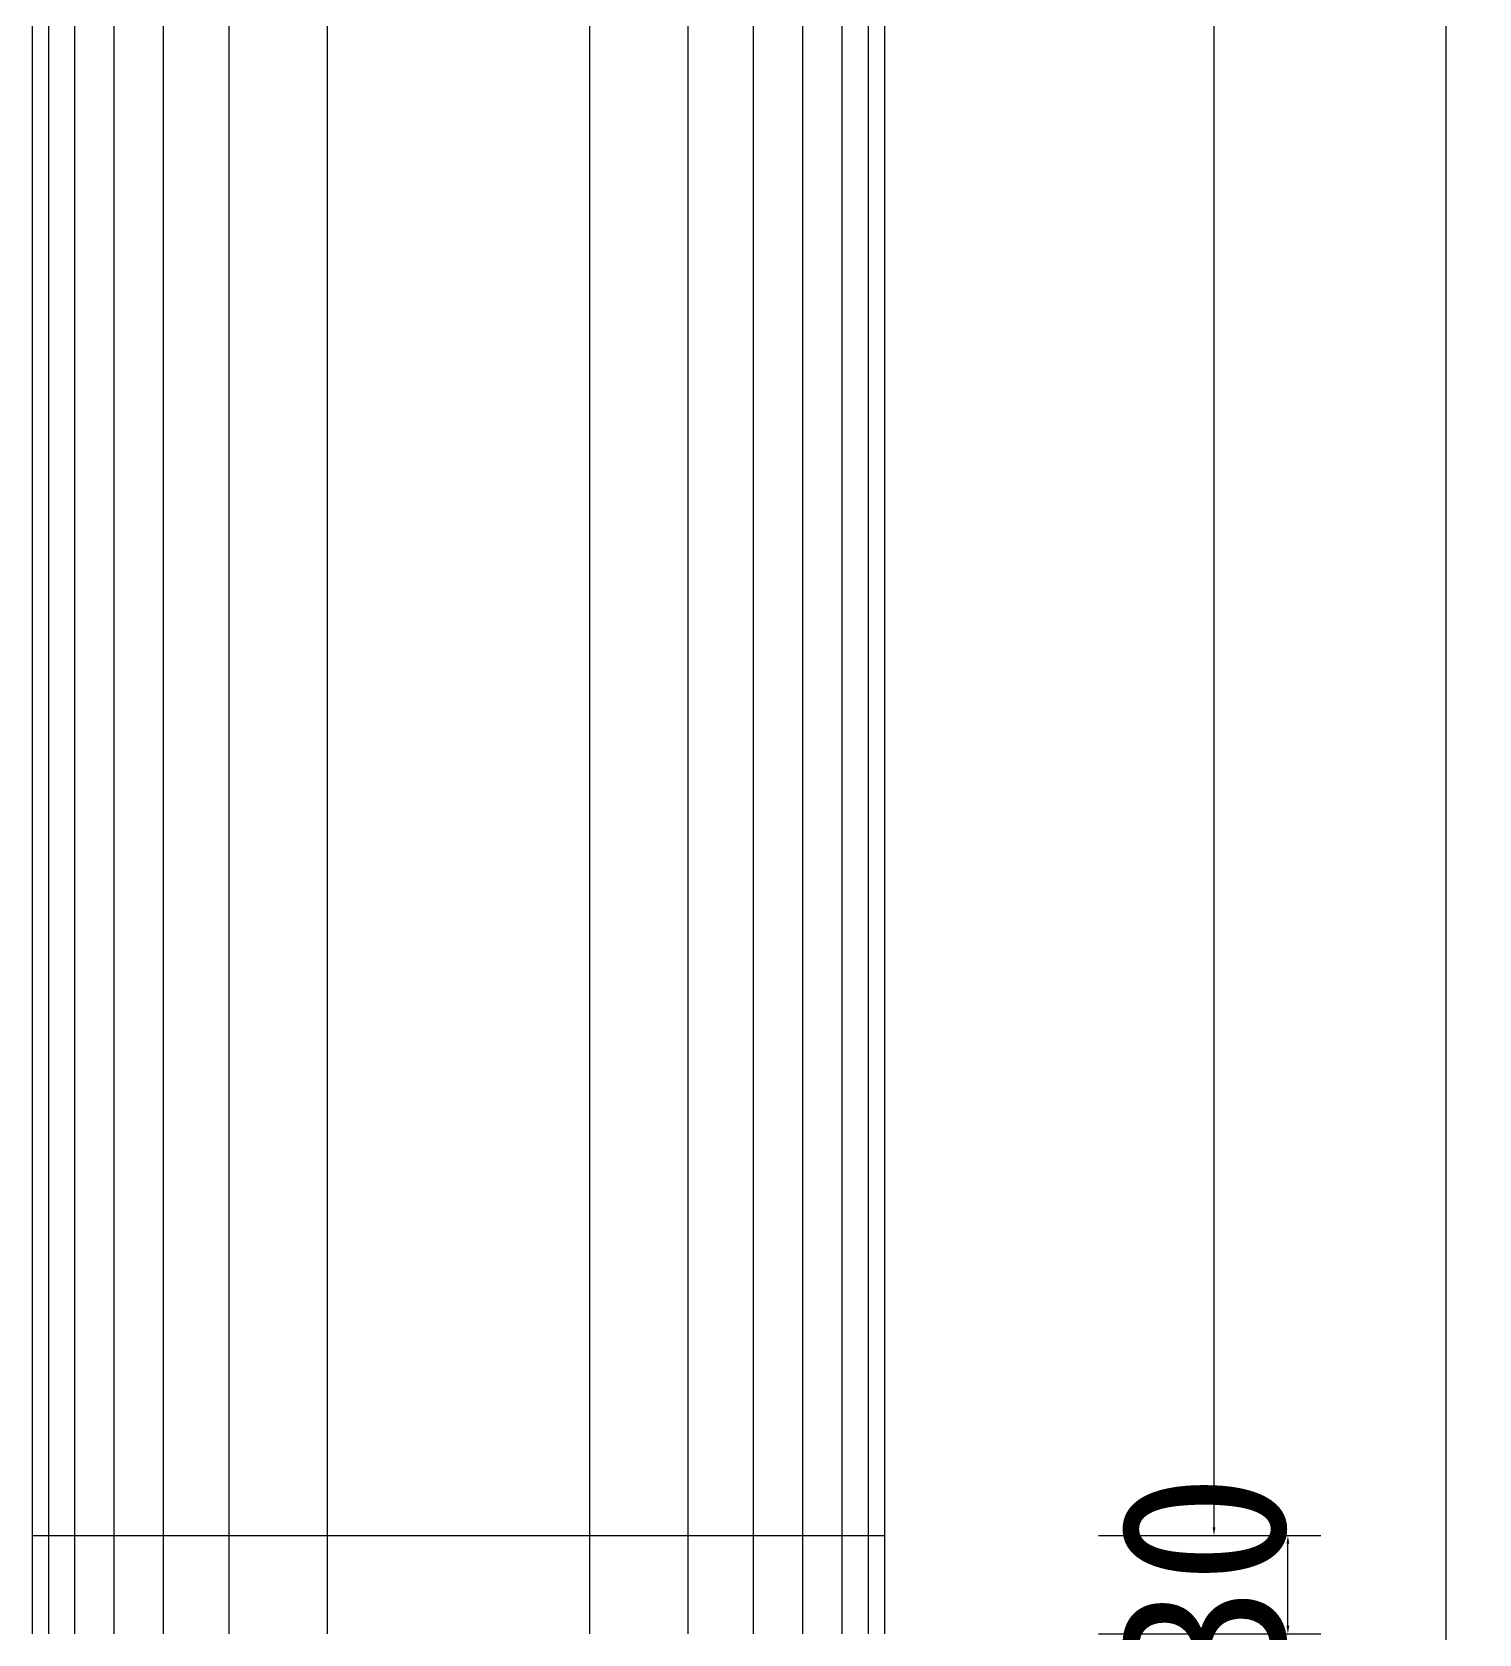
# Model space of a CAD drawing. Extents: x -6004 to -783, y 4539 to 8367.
# Drawn here: x -2482.6 to -2041.3, y 5279.8 to 5768.4 of the extents above; entities that cross this region are included whole.
import ezdxf

# ---------------------------------------------------------------- set-up
doc = ezdxf.new("R2010")
doc.units = 0
doc.layers.get('0').update_dxf_attribs({"linetype": 'CONTINUOUS'})
doc.layers.get('DEFPOINTS').update_dxf_attribs({"linetype": 'CONTINUOUS'})
doc.layers.add('LAYER2', color=7, linetype='CONTINUOUS')
doc.layers.add('LAYER6', color=8, linetype='CONTINUOUS')
doc.styles.get("Standard").update_dxf_attribs({"font": '', "height": 50})
doc.styles.get('STANDARD').set_extended_font_data('KaiTi_GB2312')
doc.dimstyles.new('ISO-25', dxfattribs={"dimtxt": 2.5, "dimasz": 2.5, "dimexe": 10, "dimexo": 40, "dimtad": 1, "dimtxsty": 'STANDARD', "dimcen": 2.5, "dimazin": 3, "dimtfac": 1, "dimtmove": 0, "dimatfit": 3})

# ---------------------------------------------------------------- blocks, each defined once
blk = doc.blocks.new('*D93')
at = {"color": 0}
for p, q in [((-2157.33, 6549.83), (-2112.08, 6549.83)), ((-2122.08, 5312.33), (-2122.08, 6547.33)), ((-2157.33, 5309.83), (-2112.08, 5309.83))]:
    blk.add_line(p, q, dxfattribs=at)
for points in [[(-2122.5, 6547.33), (-2121.66, 6547.33), (-2122.08, 6549.83)], [(-2122.5, 5312.33), (-2121.66, 5312.33), (-2122.08, 5309.83)]]:
    blk.add_solid(points, dxfattribs=at)
at = {"layer": 'DEFPOINTS', "color": 0}
for p in [(-2197.33, 6549.83), (-2122.08, 6549.83), (-2197.33, 5309.83)]:
    blk.add_point(p, dxfattribs=at)
at = {"color": 0, "insert": (-2147.7, 5929.83), "char_height": 50, "attachment_point": 5, "rotation": 90}
blk.add_mtext('1240', dxfattribs=at)
blk = doc.blocks.new('*D94')
at = {"color": 0}
for p, q in [((-2156.33, 7109.83), (-2041.27, 7109.83)), ((-2051.27, 4982.33), (-2051.27, 7107.33)), ((-2157.33, 4979.83), (-2041.27, 4979.83))]:
    blk.add_line(p, q, dxfattribs=at)
for points in [[(-2051.69, 7107.33), (-2050.86, 7107.33), (-2051.27, 7109.83)], [(-2051.69, 4982.33), (-2050.86, 4982.33), (-2051.27, 4979.83)]]:
    blk.add_solid(points, dxfattribs=at)
at = {"layer": 'DEFPOINTS', "color": 0}
for p in [(-2196.33, 7109.83), (-2051.27, 7109.83), (-2197.33, 4979.83)]:
    blk.add_point(p, dxfattribs=at)
at = {"color": 0, "insert": (-2076.9, 6044.83), "char_height": 50, "attachment_point": 5, "rotation": 90}
blk.add_mtext('2130', dxfattribs=at)
blk = doc.blocks.new('*D103')
at = {"color": 0}
for p, q in [((-2157.33, 5309.83), (-2089.55, 5309.83)), ((-2099.55, 5282.33), (-2099.55, 5307.33)), ((-2157.33, 5279.83), (-2089.55, 5279.83))]:
    blk.add_line(p, q, dxfattribs=at)
for points in [[(-2099.96, 5307.33), (-2099.13, 5307.33), (-2099.55, 5309.83)], [(-2099.96, 5282.33), (-2099.13, 5282.33), (-2099.55, 5279.83)]]:
    blk.add_solid(points, dxfattribs=at)
at = {"layer": 'DEFPOINTS', "color": 0}
for p in [(-2197.33, 5309.83), (-2099.55, 5309.83), (-2197.33, 5279.83)]:
    blk.add_point(p, dxfattribs=at)
at = {"color": 0, "insert": (-2125.17, 5294.83), "char_height": 50, "attachment_point": 5, "rotation": 90}
blk.add_mtext('30', dxfattribs=at)

msp = doc.modelspace()

# ---------------------------------------------------------------- linework, layer by layer
at = {"layer": 'LAYER2', "ltscale": 10}
for p, q in [((-2482.596, 6759.834), (-2482.596, 5489.834)), ((-2222.596, 6759.834), (-2222.596, 5489.834)), ((-2482.596, 5489.834), (-2482.596, 5279.834)), ((-2222.596, 5489.834), (-2222.596, 5279.834))]:
    msp.add_line(p, q, dxfattribs=at)
at = {"layer": 'LAYER6', "ltscale": 10}
for p, q in [((-2477.596, 6759.834), (-2477.596, 5279.834)), ((-2469.596, 6759.834), (-2469.596, 5279.834)), ((-2457.596, 6759.834), (-2457.596, 5279.834)), ((-2442.596, 6759.834), (-2442.596, 5279.834)), ((-2422.596, 6759.834), (-2422.596, 5279.834)), ((-2392.596, 6759.834), (-2392.596, 5279.834)), ((-2312.596, 6759.834), (-2312.596, 5279.834)), ((-2282.596, 6759.834), (-2282.596, 5279.834)), ((-2262.596, 6759.834), (-2262.596, 5279.834)), ((-2247.596, 6759.834), (-2247.596, 5279.834)), ((-2235.596, 6759.834), (-2235.596, 5279.834)), ((-2227.596, 6759.834), (-2227.596, 5279.834)), ((-2482.596, 5309.834), (-2222.596, 5309.834))]:
    msp.add_line(p, q, dxfattribs=at)

# ---------------------------------------------------------------- dimensions: what is measured, and where the dimension line sits
at = {"ltscale": 10}
for base, p1, p2, picture, middle in [((-2051.272, 7109.834), (-2197.327, 4979.834), (-2196.327, 7109.834), '*D94', (-2076.897, 6044.834)), ((-2122.079, 6549.834), (-2197.327, 5309.834), (-2197.327, 6549.834), '*D93', (-2147.704, 5929.834))]:
    dim = msp.add_linear_dim(base=base, p1=p1, p2=p2, angle=90, dimstyle='ISO-25', dxfattribs=at)
    dim.commit()
    dim.dimension.update_dxf_attribs({"geometry": picture, "text_midpoint": middle})
dim = msp.add_linear_dim(base=(-2099.547, 5309.834), p1=(-2197.327, 5279.834), p2=(-2197.327, 5309.834), angle=90, dimstyle='ISO-25', dxfattribs=at)
dim.commit()
dim.dimension.update_dxf_attribs({"geometry": '*D103', "text_midpoint": (-2099.547, 5294.834), "dimtype": 160})

doc.saveas('drawing.dxf')
